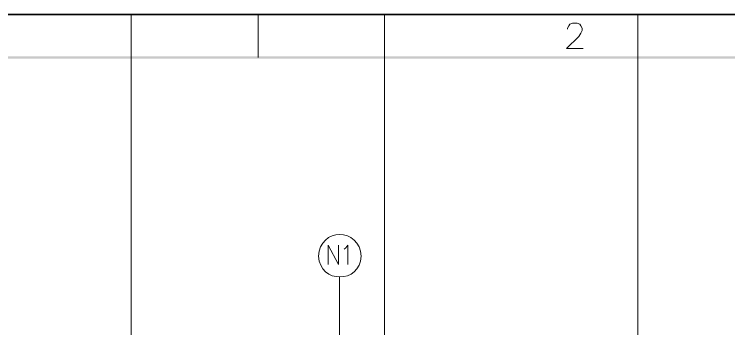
# Model space of a CAD drawing. Header units: millimetres. Extents: x 0 to 825, y 0 to 1167.
# Drawn here: x 127 to 359.4, y 1064.7 to 1166.9 of the extents above; entities that cross this region are included whole.
import ezdxf

# ---------------------------------------------------------------- set-up
doc = ezdxf.new("R2010")
doc.units = ezdxf.units.MM
doc.layers.add('1', color=7, linetype='Continuous')

msp = doc.modelspace()

# ---------------------------------------------------------------- hatches: boundary and pattern name
h = msp.add_hatch(color=0)
h.dxf.hatch_style = 2
h.paths.add_polyline_path([(810.861732, 1153.221732), (35.421732, 1152.501732), (34.701732, 1153.221732)])
h = msp.add_hatch(color=0)
h.dxf.hatch_style = 2
h.paths.add_polyline_path([(810.141732, 1152.501732), (810.861732, 1153.221732), (35.421732, 1152.501732)])

# ---------------------------------------------------------------- linework, layer by layer
at = {"layer": '1', "color": 30, "lineweight": 9}
for points in [[(824.541732, 1166.901732), (0.141732, 1166.901732)], [(165.021732, 0.141732), (165.021732, 1166.901732)], [(247.461732, 0.141732), (247.461732, 1166.901732)], [(329.901732, 0.141732), (329.901732, 1166.901732)]]:
    msp.add_lwpolyline(points, dxfattribs=at)
at = {"layer": '1', "color": 0, "lineweight": 9}
for points in [[(0.321732, 0.321732), (824.361732, 0.321732), (824.361732, 1166.721732), (0.321732, 1166.721732), (0.321732, 0.321732)], [(206.421732, 1166.721732), (206.421732, 1152.861732)], [(307.041732, 1162.041732), (307.041732, 1162.401732), (307.401732, 1163.121732), (307.761732, 1163.661732), (308.661732, 1164.021732), (310.101732, 1164.021732), (311.001732, 1163.661732), (311.361732, 1163.121732), (311.721732, 1162.401732), (311.721732, 1161.681732), (311.361732, 1160.781732), (310.641732, 1159.701732), (306.681732, 1155.741732), (312.081732, 1155.741732)], [(229.101732, 1085.541732), (229.101732, 1091.841732), (232.521732, 1085.541732), (232.521732, 1091.841732)], [(234.321732, 1090.581732), (234.861732, 1090.941732), (235.581732, 1091.841732), (235.581732, 1085.541732)], [(232.881732, 1081.401732), (232.881732, 1036.581732)]]:
    msp.add_lwpolyline(points, dxfattribs=at)
msp.add_open_spline([(239.901732, 1088.241732), (239.541732, 1097.601732), (226.221732, 1097.601732), (226.041732, 1088.241732), (226.401732, 1079.241732), (239.541732, 1079.241732), (239.901732, 1088.241732)], degree=3, knots=[0, 0, 0, 0, 1, 1, 1, 2, 2, 2, 2], dxfattribs=at)

doc.saveas('drawing.dxf')
